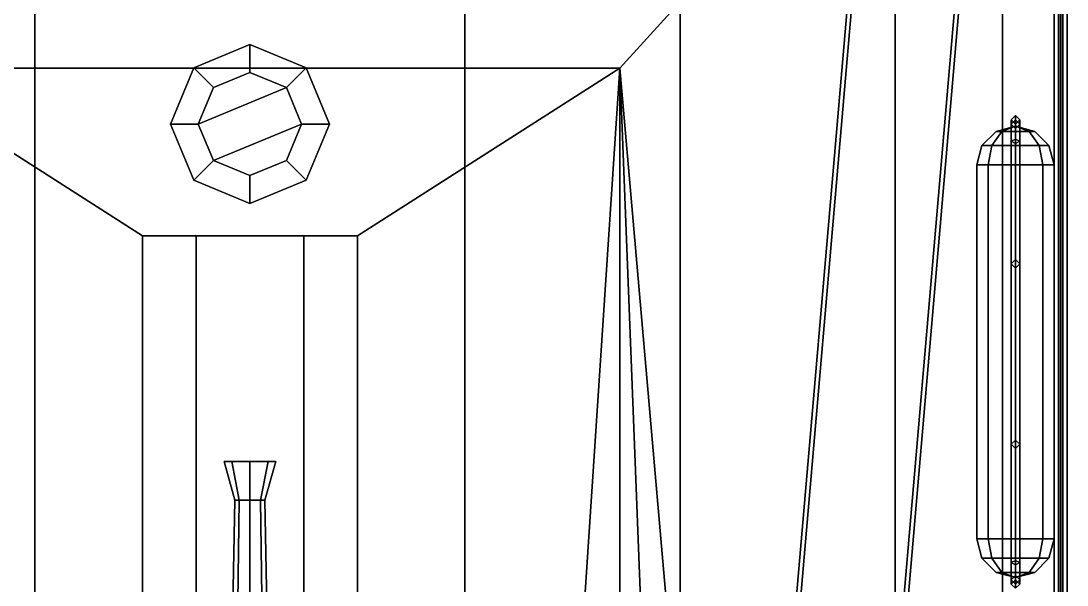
# Model space of a CAD drawing. Header units: millimetres. Extents: x -4 to 4, y -29 to 80.
# Drawn here: x -1.065 to 3.8, y 6.735 to 9.36 of the extents above; entities that cross this region are included whole.
import ezdxf

# ---------------------------------------------------------------- set-up
doc = ezdxf.new("R2010")
doc.units = ezdxf.units.MM
for name, color, linetype in [('deck', 2, 'Continuous'), ('gun', 1, 'Continuous'), ('railings', 6, 'Continuous'), ('rails', 5, 'Continuous'), ('superstructure', 3, 'Continuous')]:
    doc.layers.add(name, color=color, linetype=linetype)

msp = doc.modelspace()

# ---------------------------------------------------------------- linework, layer by layer
for points in [[(-2, 11.54, -2.33), (-1, 11.54, -2.36), (-1, 3.18, -2.36), (-2, 3.18, -2.33)], [(-1, 11.54, -2.36), (1, 11.54, -2.36), (1, 3.18, -2.36), (-1, 3.18, -2.36)], [(1, 11.54, -2.36), (2, 11.54, -2.33), (2, 3.18, -2.33), (1, 3.18, -2.36)], [(2, 11.54, -2.33), (3, 11.54, -2.15), (3, 3.18, -2.15), (2, 3.18, -2.33)], [(3, 11.54, -2.15), (3.5, 11.54, -1.75), (3.5, 3.18, -1.75), (3, 3.18, -2.15)], [(3.5, 11.54, -1.75), (3.8, 11.54, -0.91), (3.8, 3.18, -0.91), (3.5, 3.18, -1.75)], [(3.76, 11.54, 1.67), (3.74, 11.54, 1.69), (3.74, 3.18, 1.69), (3.76, 3.18, 1.67)], [(3.74, 11.54, 1.61), (3.76, 11.54, 1.63), (3.76, 3.18, 1.63), (3.74, 3.18, 1.61)], [(3.762, 11.54, 1.2751), (3.74, 11.54, 1.61), (3.74, 3.18, 1.61), (3.762, 3.18, 1.2751)], [(3.76, 11.54, 1.63), (3.76, 11.54, 1.67), (3.76, 3.18, 1.67), (3.76, 3.18, 1.63)], [(3.78, 11.54, 1.23), (3.762, 11.54, 1.2751), (3.762, 3.18, 1.2751), (3.78, 3.18, 1.23)], [(3.7715, 11.54, 1.1301), (3.78, 11.54, 1.16), (3.78, 3.18, 1.16), (3.7715, 3.18, 1.1301)], [(3.78, 11.54, 1), (3.7715, 11.54, 1.1301), (3.7715, 3.18, 1.1301), (3.78, 3.18, 1)], [(3.78, 11.54, 1.16), (3.78, 11.54, 1.23), (3.78, 3.18, 1.23), (3.78, 3.18, 1.16)], [(3.8, 11.54), (3.78, 11.54, 1), (3.78, 3.18, 1), (3.8, 3.18)], [(3.8, 11.54, -0.91), (3.8, 11.54), (3.8, 3.18), (3.8, 3.18, -0.91)]]:
    msp.add_3dface(points)
at = {"layer": 'deck'}
for points in [[(3.48, 11.54, 1.69), (2.76, 3.18, 1.69), (3.74, 3.18, 1.69), (3.74, 11.54, 1.69)], [(2.8749, 10.3192, 1.69), (2.26, 3.18, 1.69), (2.74, 3.18, 1.69), (3.3148, 9.8537, 1.69)], [(-2.6, 10.11, 1.69), (-1.72, 9.14, 1.69), (1.72, 9.14, 1.69), (2.6, 10.11, 1.69)], [(2.6, 10.11, 1.69), (1.72, 9.14, 1.69), (2.24, 3.18, 1.69), (2.8171, 9.8803, 1.69)], [(1.72, 9.14, 1.69), (1.72, -8.82, 1.69), (2.24, -8.82, 1.69), (2.24, -4.21, 1.69)], [(1.72, 9.14, 1.69), (1.72, 9.14, 1.69), (2.24, -4.21, 1.69), (2.24, 3.18, 1.69)]]:
    msp.add_3dface(points, dxfattribs=at)
at = {"layer": 'gun'}
for points in [[(-0.0849, 7.31, 5.3549), (-0.12, 7.31, 5.27), (-0.07, 7.13, 5.27), (-0.0495, 7.13, 5.3195)], [(-0.12, 7.31, 5.27), (-0.0849, 7.31, 5.1851), (-0.0495, 7.13, 5.2205), (-0.07, 7.13, 5.27)], [(-0.12, 7.31, 5.27), (-0.0849, 7.31, 5.3549), (0, 7.31, 5.39), (-0.0849, 7.31, 5.1851)], [(0, 7.31, 5.39), (-0.0849, 7.31, 5.3549), (-0.0495, 7.13, 5.3195), (0, 7.13, 5.34)], [(-0.0849, 7.31, 5.1851), (0, 7.31, 5.15), (0, 7.13, 5.2), (-0.0495, 7.13, 5.2205)], [(-0.0849, 7.31, 5.1851), (0, 7.31, 5.39), (0.0849, 7.31, 5.3549), (0, 7.31, 5.15)], [(0.0849, 7.31, 5.3549), (0, 7.31, 5.39), (0, 7.13, 5.34), (0.0495, 7.13, 5.3195)], [(0, 7.31, 5.15), (0.0849, 7.31, 5.1851), (0.0495, 7.13, 5.2205), (0, 7.13, 5.2)], [(0, 7.31, 5.15), (0.0849, 7.31, 5.3549), (0.12, 7.31, 5.27), (0.0849, 7.31, 5.1851)], [(0.12, 7.31, 5.27), (0.0849, 7.31, 5.3549), (0.0495, 7.13, 5.3195), (0.07, 7.13, 5.27)], [(0.0849, 7.31, 5.1851), (0.12, 7.31, 5.27), (0.07, 7.13, 5.27), (0.0495, 7.13, 5.2205)], [(-0.0495, 7.13, 5.3195), (-0.07, 7.13, 5.27), (-0.11, 5, 5.27), (-0.0778, 5, 5.3478)], [(-0.07, 7.13, 5.27), (-0.0495, 7.13, 5.2205), (-0.0778, 5, 5.1922), (-0.11, 5, 5.27)], [(0, 7.13, 5.34), (-0.0495, 7.13, 5.3195), (-0.0778, 5, 5.3478), (0, 5, 5.38)], [(-0.0495, 7.13, 5.2205), (0, 7.13, 5.2), (0, 5, 5.16), (-0.0778, 5, 5.1922)], [(0.0495, 7.13, 5.3195), (0, 7.13, 5.34), (0, 5, 5.38), (0.0778, 5, 5.3478)], [(0, 7.13, 5.2), (0.0495, 7.13, 5.2205), (0.0778, 5, 5.1922), (0, 5, 5.16)], [(0.07, 7.13, 5.27), (0.0495, 7.13, 5.3195), (0.0778, 5, 5.3478), (0.11, 5, 5.27)], [(0.0495, 7.13, 5.2205), (0.07, 7.13, 5.27), (0.11, 5, 5.27), (0.0778, 5, 5.1922)]]:
    msp.add_3dface(points, dxfattribs=at)
at = {"layer": 'railings'}
for points in [[(3.74, 9.66, 2.74), (3.74, 7.75, 2.74), (3.74, 7.75, 2.68), (3.74, 9.66, 2.68)], [(3.74, 7.69, 2.74), (3.74, 7.69, 1.69), (3.74, 7.75, 1.69), (3.74, 7.75, 2.74)], [(3.74, 7.69, 2.74), (3.74, 5.78, 2.74), (3.74, 5.78, 2.68), (3.74, 7.69, 2.68)]]:
    msp.add_3dface(points, dxfattribs=at)
at = {"layer": 'rails'}
for points in [[(2.96, 11.54, 1.71), (2.24, 3.18, 1.71), (2.26, 3.18, 1.71), (2.98, 11.54, 1.71)], [(2.96, 11.54, 1.69), (2.24, 3.18, 1.69), (2.24, 3.18, 1.71), (2.96, 11.54, 1.71)], [(2.26, 3.18, 1.71), (2.26, 3.18, 1.69), (2.98, 11.54, 1.69), (2.98, 11.54, 1.71)], [(3.46, 11.54, 1.69), (2.74, 3.18, 1.69), (2.74, 3.18, 1.71), (3.46, 11.54, 1.71)], [(3.46, 11.54, 1.71), (2.74, 3.18, 1.71), (2.76, 3.18, 1.71), (3.48, 11.54, 1.71)], [(2.76, 3.18, 1.71), (2.76, 3.18, 1.69), (3.48, 11.54, 1.69), (3.48, 11.54, 1.71)]]:
    msp.add_3dface(points, dxfattribs=at)
at = {"layer": 'superstructure'}
for points in [[(0, 9.25, 2.45), (-0.2616, 9.1416, 2.45), (-0.1697, 9.0497, 2.55), (0, 9.12, 2.55)], [(0, 9.25, 2.32), (-0.2616, 9.1416, 2.32), (-0.2616, 9.1416, 2.45), (0, 9.25, 2.45)], [(0.2616, 9.1416, 2.45), (0, 9.25, 2.45), (0, 9.12, 2.55), (0.1697, 9.0497, 2.55)], [(0.2616, 9.1416, 2.32), (0, 9.25, 2.32), (0, 9.25, 2.45), (0.2616, 9.1416, 2.45)], [(1.72, 9.14, 2.05), (1.72, 9.14, 1.69), (-1.72, 9.14, 1.69), (-1.72, 9.14, 2.05)], [(0.5, 8.36, 2.05), (1.72, 9.14, 2.05), (-1.72, 9.14, 2.05), (-0.5, 8.36, 2.05)], [(-1.72, 9.14, 2.05), (-1.5, 5.81, 2.05), (-0.5, 6.47, 2.05), (-0.5, 8.36, 2.05)], [(-0.2616, 9.1416, 2.45), (-0.37, 8.88, 2.45), (-0.24, 8.88, 2.55), (-0.1697, 9.0497, 2.55)], [(-0.2616, 9.1416, 2.32), (-0.37, 8.88, 2.32), (-0.37, 8.88, 2.45), (-0.2616, 9.1416, 2.45)], [(0, 9.12, 2.55), (-0.1697, 9.0497, 2.55), (-0.24, 8.88, 2.55), (0.1697, 9.0497, 2.55)], [(0, 9.12, 2.05), (-0.1697, 9.0497, 2.05), (-0.1697, 9.0497, 2.32), (0, 9.12, 2.32)], [(0.1697, 9.0497, 2.05), (0, 9.12, 2.05), (0, 9.12, 2.32), (0.1697, 9.0497, 2.32)], [(0.37, 8.88, 2.45), (0.2616, 9.1416, 2.45), (0.1697, 9.0497, 2.55), (0.24, 8.88, 2.55)], [(0.37, 8.88, 2.32), (0.2616, 9.1416, 2.32), (0.2616, 9.1416, 2.45), (0.37, 8.88, 2.45)], [(0.5, 6.47, 2.05), (1.5, 5.81, 2.05), (1.72, 9.14, 2.05), (0.5, 8.36, 2.05)], [(1.72, 5.26, 2.05), (1.72, 9.14, 2.05), (1.72, 9.14, 2.05), (1.5, 5.81, 2.05)], [(1.72, 5.26, 2.05), (1.72, -8.82, 1.69), (1.72, 9.14, 1.69), (1.72, 9.14, 2.05)], [(-0.1697, 9.0497, 2.05), (-0.24, 8.88, 2.05), (-0.24, 8.88, 2.32), (-0.1697, 9.0497, 2.32)], [(0.1697, 9.0497, 2.55), (-0.24, 8.88, 2.55), (-0.1697, 8.7103, 2.55), (0.24, 8.88, 2.55)], [(0.24, 8.88, 2.05), (0.1697, 9.0497, 2.05), (0.1697, 9.0497, 2.32), (0.24, 8.88, 2.32)], [(3.56, 8.9, 3.63), (3.54, 8.88, 3.63), (3.54, 8.9, 3.69), (3.56, 8.92, 3.69)], [(3.56, 8.92, 3.69), (3.54, 8.9, 3.69), (3.56, 8.88, 3.69), (3.58, 8.9, 3.69)], [(3.58, 8.88, 3.63), (3.56, 8.9, 3.63), (3.56, 8.92, 3.69), (3.58, 8.9, 3.69)], [(-0.37, 8.88, 2.45), (-0.2616, 8.6184, 2.45), (-0.1697, 8.7103, 2.55), (-0.24, 8.88, 2.55)], [(-0.37, 8.88, 2.32), (-0.2616, 8.6184, 2.32), (-0.2616, 8.6184, 2.45), (-0.37, 8.88, 2.45)], [(-0.24, 8.88, 2.05), (-0.1697, 8.7103, 2.05), (-0.1697, 8.7103, 2.32), (-0.24, 8.88, 2.32)], [(0.24, 8.88, 2.55), (-0.1697, 8.7103, 2.55), (0, 8.64, 2.55), (0.1697, 8.7103, 2.55)], [(0.2616, 8.6184, 2.45), (0.37, 8.88, 2.45), (0.24, 8.88, 2.55), (0.1697, 8.7103, 2.55)], [(0.1697, 8.7103, 2.05), (0.24, 8.88, 2.05), (0.24, 8.88, 2.32), (0.1697, 8.7103, 2.32)], [(0.2616, 8.6184, 2.32), (0.37, 8.88, 2.32), (0.37, 8.88, 2.45), (0.2616, 8.6184, 2.45)], [(3.56, 8.87, 3.72), (3.47, 8.8459, 3.72), (3.4964, 8.8459, 3.7836), (3.56, 8.87, 3.72)], [(3.56, 8.87, 3.72), (3.4964, 8.8459, 3.6564), (3.47, 8.8459, 3.72), (3.56, 8.87, 3.72)], [(3.56, 8.87, 3.72), (3.4964, 8.8459, 3.7836), (3.56, 8.8459, 3.81), (3.56, 8.87, 3.72)], [(3.56, 8.87, 3.72), (3.56, 8.8459, 3.63), (3.4964, 8.8459, 3.6564), (3.56, 8.87, 3.72)], [(3.54, 8.88, 3.63), (3.56, 8.86, 3.63), (3.56, 8.88, 3.69), (3.54, 8.9, 3.69)], [(3.56, 8.81, 3.52), (3.54, 8.8, 3.54), (3.54, 8.88, 3.63), (3.56, 8.9, 3.63)], [(3.54, 8.8, 3.54), (3.56, 8.79, 3.56), (3.56, 8.86, 3.63), (3.54, 8.88, 3.63)], [(3.56, 8.86, 3.63), (3.58, 8.88, 3.63), (3.58, 8.9, 3.69), (3.56, 8.88, 3.69)], [(3.58, 8.8, 3.54), (3.56, 8.81, 3.52), (3.56, 8.9, 3.63), (3.58, 8.88, 3.63)], [(3.56, 8.79, 3.56), (3.58, 8.8, 3.54), (3.58, 8.88, 3.63), (3.56, 8.86, 3.63)], [(3.56, 8.87, 3.72), (3.56, 8.8459, 3.81), (3.6236, 8.8459, 3.7836), (3.56, 8.87, 3.72)], [(3.56, 8.87, 3.72), (3.6236, 8.8459, 3.7836), (3.65, 8.8459, 3.72), (3.56, 8.87, 3.72)], [(3.56, 8.87, 3.72), (3.65, 8.8459, 3.72), (3.6236, 8.8459, 3.6564), (3.56, 8.87, 3.72)], [(3.56, 8.87, 3.72), (3.6236, 8.8459, 3.6564), (3.56, 8.8459, 3.63), (3.56, 8.87, 3.72)], [(3.47, 8.8459, 3.72), (3.4041, 8.78, 3.72), (3.4498, 8.78, 3.8302), (3.4964, 8.8459, 3.7836)], [(3.4964, 8.8459, 3.6564), (3.4498, 8.78, 3.6098), (3.4041, 8.78, 3.72), (3.47, 8.8459, 3.72)], [(3.4964, 8.8459, 3.7836), (3.4498, 8.78, 3.8302), (3.56, 8.78, 3.8759), (3.56, 8.8459, 3.81)], [(3.56, 8.8459, 3.63), (3.56, 8.78, 3.5641), (3.4498, 8.78, 3.6098), (3.4964, 8.8459, 3.6564)], [(3.56, 8.69, 3.5), (3.54, 8.69, 3.52), (3.54, 8.8, 3.54), (3.56, 8.81, 3.52)], [(3.56, 8.8459, 3.81), (3.56, 8.78, 3.8759), (3.6702, 8.78, 3.8302), (3.6236, 8.8459, 3.7836)], [(3.6236, 8.8459, 3.6564), (3.6702, 8.78, 3.6098), (3.56, 8.78, 3.5641), (3.56, 8.8459, 3.63)], [(3.58, 8.69, 3.52), (3.56, 8.69, 3.5), (3.56, 8.81, 3.52), (3.58, 8.8, 3.54)], [(3.6236, 8.8459, 3.7836), (3.6702, 8.78, 3.8302), (3.7159, 8.78, 3.72), (3.65, 8.8459, 3.72)], [(3.65, 8.8459, 3.72), (3.7159, 8.78, 3.72), (3.6702, 8.78, 3.6098), (3.6236, 8.8459, 3.6564)], [(3.4041, 8.78, 3.72), (3.38, 8.69, 3.72), (3.4327, 8.69, 3.8473), (3.4498, 8.78, 3.8302)], [(3.4498, 8.78, 3.6098), (3.4327, 8.69, 3.5927), (3.38, 8.69, 3.72), (3.4041, 8.78, 3.72)], [(3.4498, 8.78, 3.8302), (3.4327, 8.69, 3.8473), (3.56, 8.69, 3.9), (3.56, 8.78, 3.8759)], [(3.56, 8.78, 3.5641), (3.56, 8.69, 3.54), (3.4327, 8.69, 3.5927), (3.4498, 8.78, 3.6098)], [(3.54, 8.69, 3.52), (3.56, 8.69, 3.54), (3.56, 8.79, 3.56), (3.54, 8.8, 3.54)], [(3.56, 8.69, 3.54), (3.58, 8.69, 3.52), (3.58, 8.8, 3.54), (3.56, 8.79, 3.56)], [(3.56, 8.78, 3.8759), (3.56, 8.69, 3.9), (3.6873, 8.69, 3.8473), (3.6702, 8.78, 3.8302)], [(3.6702, 8.78, 3.6098), (3.6873, 8.69, 3.5927), (3.56, 8.69, 3.54), (3.56, 8.78, 3.5641)], [(3.6702, 8.78, 3.8302), (3.6873, 8.69, 3.8473), (3.74, 8.69, 3.72), (3.7159, 8.78, 3.72)], [(3.7159, 8.78, 3.72), (3.74, 8.69, 3.72), (3.6873, 8.69, 3.5927), (3.6702, 8.78, 3.6098)], [(-0.2616, 8.6184, 2.45), (0, 8.51, 2.45), (0, 8.64, 2.55), (-0.1697, 8.7103, 2.55)], [(-0.1697, 8.7103, 2.05), (0, 8.64, 2.05), (0, 8.64, 2.32), (-0.1697, 8.7103, 2.32)], [(0, 8.51, 2.45), (0.2616, 8.6184, 2.45), (0.1697, 8.7103, 2.55), (0, 8.64, 2.55)], [(0, 8.64, 2.05), (0.1697, 8.7103, 2.05), (0.1697, 8.7103, 2.32), (0, 8.64, 2.32)], [(3.4327, 8.69, 3.8473), (3.38, 8.69, 3.72), (3.38, 6.95, 3.72), (3.4327, 6.95, 3.8473)], [(3.38, 8.69, 3.72), (3.4327, 8.69, 3.5927), (3.4327, 6.95, 3.5927), (3.38, 6.95, 3.72)], [(3.56, 8.69, 3.9), (3.4327, 8.69, 3.8473), (3.4327, 6.95, 3.8473), (3.56, 6.95, 3.9)], [(3.4327, 8.69, 3.5927), (3.56, 8.69, 3.54), (3.56, 6.95, 3.54), (3.4327, 6.95, 3.5927)], [(3.56, 8.69, 3.54), (3.54, 8.69, 3.52), (3.54, 6.95, 3.52), (3.56, 6.95, 3.54)], [(3.54, 8.69, 3.52), (3.56, 8.69, 3.5), (3.56, 6.95, 3.5), (3.54, 6.95, 3.52)], [(3.58, 8.69, 3.52), (3.56, 8.69, 3.54), (3.56, 6.95, 3.54), (3.58, 6.95, 3.52)], [(3.56, 8.69, 3.5), (3.58, 8.69, 3.52), (3.58, 6.95, 3.52), (3.56, 6.95, 3.5)], [(3.6873, 8.69, 3.8473), (3.56, 8.69, 3.9), (3.56, 6.95, 3.9), (3.6873, 6.95, 3.8473)], [(3.56, 8.69, 3.54), (3.6873, 8.69, 3.5927), (3.6873, 6.95, 3.5927), (3.56, 6.95, 3.54)], [(3.74, 8.69, 3.72), (3.6873, 8.69, 3.8473), (3.6873, 6.95, 3.8473), (3.74, 6.95, 3.72)], [(3.6873, 8.69, 3.5927), (3.74, 8.69, 3.72), (3.74, 6.95, 3.72), (3.6873, 6.95, 3.5927)], [(-0.2616, 8.6184, 2.32), (0, 8.51, 2.32), (0, 8.51, 2.45), (-0.2616, 8.6184, 2.45)], [(0, 8.51, 2.32), (0.2616, 8.6184, 2.32), (0.2616, 8.6184, 2.45), (0, 8.51, 2.45)], [(-0.5, 8.36, 2.05), (-0.5, 6.47, 2.05), (-0.5, 6.47, 2.26), (-0.5, 8.36, 2.26)], [(0.5, 8.36, 2.26), (0.5, 8.36, 2.05), (-0.5, 8.36, 2.05), (-0.5, 8.36, 2.26)], [(0.25, 8.36, 2.59), (0.5, 8.36, 2.26), (-0.5, 8.36, 2.26), (-0.25, 8.36, 2.59)], [(-0.5, 8.36, 2.26), (-0.5, 6.47, 2.26), (-0.25, 6.47, 2.59), (-0.25, 8.36, 2.59)], [(-0.25, 8.36, 2.59), (-0.25, 6.47, 2.59), (0.25, 6.47, 2.59), (0.25, 8.36, 2.59)], [(0.25, 6.47, 2.59), (0.5, 6.47, 2.26), (0.5, 8.36, 2.26), (0.25, 8.36, 2.59)], [(0.5, 6.47, 2.26), (0.5, 6.47, 2.05), (0.5, 8.36, 2.05), (0.5, 8.36, 2.26)], [(3.56, 8.25, 1.69), (3.54, 8.23, 1.69), (3.54, 8.23, 3.52), (3.56, 8.25, 3.5)], [(3.54, 8.23, 1.69), (3.56, 8.21, 1.69), (3.56, 8.21, 3.5), (3.54, 8.23, 3.52)], [(3.54, 7.39, 2.2559), (3.56, 7.41, 2.3194), (3.56, 8.21, 3.4619), (3.54, 8.23, 3.4556)], [(3.56, 7.41, 2.2496), (3.54, 7.39, 2.2559), (3.54, 8.23, 3.4556), (3.56, 8.21, 3.3921)], [(3.56, 8.21, 2.3194), (3.54, 8.23, 2.2559), (3.54, 7.39, 3.4556), (3.56, 7.41, 3.4619)], [(3.54, 8.23, 2.2559), (3.56, 8.21, 2.2496), (3.56, 7.41, 3.3921), (3.54, 7.39, 3.4556)], [(3.58, 8.23, 1.69), (3.56, 8.25, 1.69), (3.56, 8.25, 3.5), (3.58, 8.23, 3.52)], [(3.56, 8.21, 1.69), (3.58, 8.23, 1.69), (3.58, 8.23, 3.52), (3.56, 8.21, 3.5)], [(3.56, 7.41, 2.3194), (3.58, 7.39, 2.2559), (3.58, 8.23, 3.4556), (3.56, 8.21, 3.4619)], [(3.58, 7.39, 2.2559), (3.56, 7.41, 2.2496), (3.56, 8.21, 3.3921), (3.58, 8.23, 3.4556)], [(3.58, 8.23, 2.2559), (3.56, 8.21, 2.3194), (3.56, 7.41, 3.4619), (3.58, 7.39, 3.4556)], [(3.56, 8.21, 2.2496), (3.58, 8.23, 2.2559), (3.58, 7.39, 3.4556), (3.56, 7.41, 3.3921)], [(3.56, 7.41, 1.69), (3.54, 7.39, 1.69), (3.54, 7.39, 3.52), (3.56, 7.41, 3.5)], [(3.58, 7.39, 1.69), (3.56, 7.41, 1.69), (3.56, 7.41, 3.5), (3.58, 7.39, 3.52)], [(3.54, 7.39, 1.69), (3.56, 7.37, 1.69), (3.56, 7.37, 3.5), (3.54, 7.39, 3.52)], [(3.56, 7.37, 1.69), (3.58, 7.39, 1.69), (3.58, 7.39, 3.52), (3.56, 7.37, 3.5)], [(3.4041, 6.86, 3.72), (3.38, 6.95, 3.72), (3.4327, 6.95, 3.5927), (3.4498, 6.86, 3.6098)], [(3.4498, 6.86, 3.8302), (3.4327, 6.95, 3.8473), (3.38, 6.95, 3.72), (3.4041, 6.86, 3.72)], [(3.4498, 6.86, 3.6098), (3.4327, 6.95, 3.5927), (3.56, 6.95, 3.54), (3.56, 6.86, 3.5641)], [(3.56, 6.86, 3.8759), (3.56, 6.95, 3.9), (3.4327, 6.95, 3.8473), (3.4498, 6.86, 3.8302)], [(3.56, 6.95, 3.54), (3.54, 6.95, 3.52), (3.54, 6.84, 3.54), (3.56, 6.85, 3.56)], [(3.54, 6.95, 3.52), (3.56, 6.95, 3.5), (3.56, 6.83, 3.52), (3.54, 6.84, 3.54)], [(3.58, 6.95, 3.52), (3.56, 6.95, 3.54), (3.56, 6.85, 3.56), (3.58, 6.84, 3.54)], [(3.56, 6.95, 3.5), (3.58, 6.95, 3.52), (3.58, 6.84, 3.54), (3.56, 6.83, 3.52)], [(3.56, 6.86, 3.5641), (3.56, 6.95, 3.54), (3.6873, 6.95, 3.5927), (3.6702, 6.86, 3.6098)], [(3.6702, 6.86, 3.8302), (3.6873, 6.95, 3.8473), (3.56, 6.95, 3.9), (3.56, 6.86, 3.8759)], [(3.6702, 6.86, 3.6098), (3.6873, 6.95, 3.5927), (3.74, 6.95, 3.72), (3.7159, 6.86, 3.72)], [(3.7159, 6.86, 3.72), (3.74, 6.95, 3.72), (3.6873, 6.95, 3.8473), (3.6702, 6.86, 3.8302)], [(3.47, 6.7941, 3.72), (3.4041, 6.86, 3.72), (3.4498, 6.86, 3.6098), (3.4964, 6.7941, 3.6564)], [(3.4964, 6.7941, 3.7836), (3.4498, 6.86, 3.8302), (3.4041, 6.86, 3.72), (3.47, 6.7941, 3.72)], [(3.4964, 6.7941, 3.6564), (3.4498, 6.86, 3.6098), (3.56, 6.86, 3.5641), (3.56, 6.7941, 3.63)], [(3.56, 6.7941, 3.81), (3.56, 6.86, 3.8759), (3.4498, 6.86, 3.8302), (3.4964, 6.7941, 3.7836)], [(3.56, 6.7941, 3.63), (3.56, 6.86, 3.5641), (3.6702, 6.86, 3.6098), (3.6236, 6.7941, 3.6564)], [(3.6236, 6.7941, 3.7836), (3.6702, 6.86, 3.8302), (3.56, 6.86, 3.8759), (3.56, 6.7941, 3.81)], [(3.6236, 6.7941, 3.6564), (3.6702, 6.86, 3.6098), (3.7159, 6.86, 3.72), (3.65, 6.7941, 3.72)], [(3.65, 6.7941, 3.72), (3.7159, 6.86, 3.72), (3.6702, 6.86, 3.8302), (3.6236, 6.7941, 3.7836)], [(3.56, 6.85, 3.56), (3.54, 6.84, 3.54), (3.54, 6.76, 3.63), (3.56, 6.78, 3.63)], [(3.54, 6.84, 3.54), (3.56, 6.83, 3.52), (3.56, 6.74, 3.63), (3.54, 6.76, 3.63)], [(3.58, 6.84, 3.54), (3.56, 6.85, 3.56), (3.56, 6.78, 3.63), (3.58, 6.76, 3.63)], [(3.56, 6.83, 3.52), (3.58, 6.84, 3.54), (3.58, 6.76, 3.63), (3.56, 6.74, 3.63)], [(3.56, 6.77, 3.72), (3.47, 6.7941, 3.72), (3.4964, 6.7941, 3.6564), (3.56, 6.77, 3.72)], [(3.56, 6.77, 3.72), (3.4964, 6.7941, 3.7836), (3.47, 6.7941, 3.72), (3.56, 6.77, 3.72)], [(3.56, 6.77, 3.72), (3.4964, 6.7941, 3.6564), (3.56, 6.7941, 3.63), (3.56, 6.77, 3.72)], [(3.56, 6.77, 3.72), (3.56, 6.7941, 3.81), (3.4964, 6.7941, 3.7836), (3.56, 6.77, 3.72)], [(3.56, 6.78, 3.63), (3.54, 6.76, 3.63), (3.54, 6.74, 3.69), (3.56, 6.76, 3.69)], [(3.56, 6.77, 3.72), (3.56, 6.7941, 3.63), (3.6236, 6.7941, 3.6564), (3.56, 6.77, 3.72)], [(3.56, 6.77, 3.72), (3.6236, 6.7941, 3.6564), (3.65, 6.7941, 3.72), (3.56, 6.77, 3.72)], [(3.56, 6.77, 3.72), (3.65, 6.7941, 3.72), (3.6236, 6.7941, 3.7836), (3.56, 6.77, 3.72)], [(3.56, 6.77, 3.72), (3.6236, 6.7941, 3.7836), (3.56, 6.7941, 3.81), (3.56, 6.77, 3.72)], [(3.58, 6.76, 3.63), (3.56, 6.78, 3.63), (3.56, 6.76, 3.69), (3.58, 6.74, 3.69)], [(3.54, 6.76, 3.63), (3.56, 6.74, 3.63), (3.56, 6.72, 3.69), (3.54, 6.74, 3.69)], [(3.56, 6.72, 3.69), (3.58, 6.74, 3.69), (3.56, 6.76, 3.69), (3.54, 6.74, 3.69)], [(3.56, 6.74, 3.63), (3.58, 6.76, 3.63), (3.58, 6.74, 3.69), (3.56, 6.72, 3.69)]]:
    msp.add_3dface(points, dxfattribs=at)

doc.saveas('drawing.dxf')
